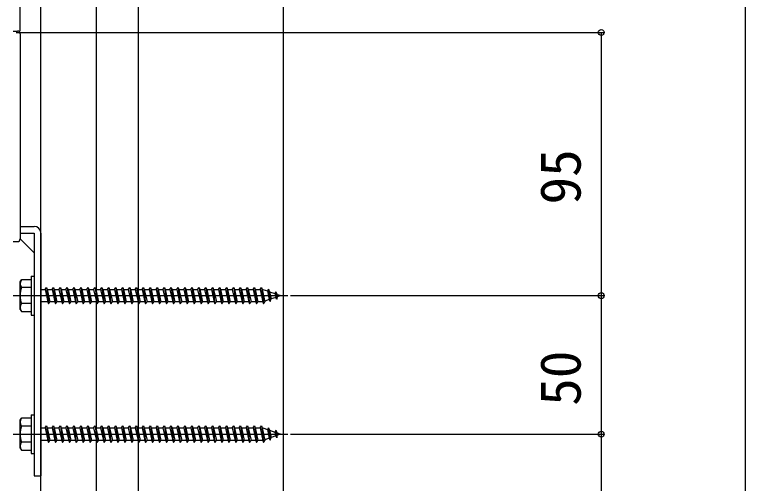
# Model space of a CAD drawing. Units: millimetres, scale not verified. Extents: x -875 to 875, y -1304 to 1296.
# Drawn here: x 611.5 to 875, y 771.5 to 940.7 of the extents above; entities that cross this region are included whole.
import ezdxf
from ezdxf.enums import TextEntityAlignment as Align

# ---------------------------------------------------------------- set-up
doc = ezdxf.new("R2010")
doc.units = ezdxf.units.MM
doc.header["$LTSCALE"] = 8
for name, color, linetype in [('0-4_YKK_12', 2, 'Continuous'), ('0-5_YKK_13', 4, 'Continuous'), ('0-6_YKK_D', 6, 'Continuous'), ('0-7_YKK_ZWAK', 7, 'Continuous'), ('0-8_YSS_K', 3, 'Continuous')]:
    doc.layers.add(name, color=color, linetype=linetype)
doc.styles.add('ＭＳ ゴシック', font='')
doc.styles.get('ＭＳ ゴシック').set_extended_font_data('MS Gothic')

msp = doc.modelspace()

# ---------------------------------------------------------------- linework, layer by layer
at = {"layer": '0-4_YKK_12'}
msp.add_line((708.502, 10.261), (708.502, 988.061), dxfattribs=at)
at = {"layer": '0-5_YKK_13'}
for p, q in [((611.002, 934.761), (612.502, 934.761)), ((613.502, 933.761), (613.502, 859.761)), ((613.502, 864.261), (618.502, 864.261)), ((621.002, 861.761), (621.002, 774.261)), ((613.502, 859.761), (618.502, 854.761)), ((611.002, 858.761), (612.502, 858.761)), ((617.502, 846.261), (617.502, 832.261)), ((617.502, 846.261), (618.502, 846.261)), ((618.502, 846.261), (618.502, 832.261)), ((613.502, 844.261), (613.935, 845.011)), ((613.502, 834.261), (613.502, 844.261)), ((617.502, 845.011), (613.933, 845.011)), ((617.502, 845.011), (617.502, 833.511)), ((617.502, 842.148), (613.949, 842.148)), ((621.002, 841.511), (622.502, 841.511)), ((623.002, 842.261), (623.752, 836.261)), ((623.252, 841.511), (624.252, 837.011)), ((623.252, 841.511), (625.002, 841.511)), ((625.002, 841.511), (625.502, 842.261)), ((625.002, 841.511), (626.002, 837.011)), ((625.502, 842.261), (626.252, 836.261)), ((625.502, 842.261), (625.752, 841.511)), ((625.752, 841.511), (626.752, 837.011)), ((625.752, 841.511), (627.502, 841.511)), ((628.002, 842.261), (628.752, 836.261)), ((628.252, 841.511), (630.002, 841.511)), ((628.252, 841.511), (629.252, 837.011)), ((630.502, 842.261), (631.252, 836.261)), ((630.752, 841.511), (632.502, 841.511)), ((630.752, 841.511), (631.752, 837.011)), ((633.002, 842.261), (633.752, 836.261)), ((633.252, 841.511), (635.002, 841.511)), ((633.252, 841.511), (634.252, 837.011)), ((635.502, 842.261), (636.252, 836.261)), ((635.752, 841.511), (637.502, 841.511)), ((635.752, 841.511), (636.752, 837.011)), ((638.002, 842.261), (638.752, 836.261)), ((638.252, 841.511), (640.002, 841.511)), ((638.252, 841.511), (639.252, 837.011)), ((640.502, 842.261), (641.252, 836.261)), ((640.752, 841.511), (642.502, 841.511)), ((640.752, 841.511), (641.752, 837.011)), ((643.002, 842.261), (643.752, 836.261)), ((643.252, 841.511), (645.002, 841.511)), ((643.252, 841.511), (644.252, 837.011)), ((645.502, 842.261), (646.252, 836.261)), ((645.752, 841.511), (647.502, 841.511)), ((645.752, 841.511), (646.752, 837.011)), ((648.002, 842.261), (648.752, 836.261)), ((648.252, 841.511), (650.002, 841.511)), ((648.252, 841.511), (649.252, 837.011)), ((650.502, 842.261), (651.252, 836.261)), ((650.752, 841.511), (652.502, 841.511)), ((650.752, 841.511), (651.752, 837.011)), ((653.002, 842.261), (653.752, 836.261)), ((653.252, 841.511), (655.002, 841.511)), ((653.252, 841.511), (654.252, 837.011)), ((655.502, 842.261), (656.252, 836.261)), ((655.752, 841.511), (657.502, 841.511)), ((655.752, 841.511), (656.752, 837.011)), ((658.002, 842.261), (658.752, 836.261)), ((658.252, 841.511), (659.252, 837.011)), ((660.502, 842.261), (661.252, 836.261)), ((660.752, 841.511), (662.502, 841.511)), ((660.752, 841.511), (661.752, 837.011)), ((663.002, 842.261), (663.752, 836.261)), ((663.252, 841.511), (664.252, 837.011)), ((665.502, 842.261), (666.252, 836.261)), ((665.752, 841.511), (667.502, 841.511)), ((665.752, 841.511), (666.752, 837.011)), ((668.002, 842.261), (668.752, 836.261)), ((668.252, 841.511), (669.252, 837.011)), ((670.502, 842.261), (671.252, 836.261)), ((670.752, 841.511), (672.502, 841.511)), ((670.752, 841.511), (671.752, 837.011)), ((673.002, 842.261), (673.752, 836.261)), ((673.252, 841.511), (674.252, 837.011)), ((675.502, 842.261), (676.252, 836.261)), ((675.752, 841.511), (677.502, 841.511)), ((675.752, 841.511), (676.752, 837.011)), ((678.002, 842.261), (678.752, 836.261)), ((678.252, 841.511), (679.252, 837.011)), ((680.502, 842.261), (681.252, 836.261)), ((680.752, 841.511), (682.502, 841.511)), ((680.752, 841.511), (681.752, 837.011)), ((683.002, 842.261), (683.752, 836.261)), ((683.252, 841.511), (684.252, 837.011)), ((685.502, 842.261), (686.252, 836.261)), ((685.752, 841.511), (687.502, 841.511)), ((685.752, 841.511), (686.752, 837.011)), ((688.002, 842.261), (688.752, 836.261)), ((688.252, 841.511), (689.252, 837.011)), ((690.502, 842.261), (691.252, 836.261)), ((690.752, 841.511), (692.502, 841.511)), ((690.752, 841.511), (691.752, 837.011)), ((693.002, 842.261), (693.752, 836.261)), ((693.252, 841.511), (695.002, 841.511)), ((693.252, 841.511), (694.252, 837.011)), ((695.502, 842.261), (696.252, 836.261)), ((695.752, 841.511), (696.752, 837.011)), ((695.752, 841.511), (697.502, 841.511)), ((698.002, 842.261), (698.752, 836.261)), ((698.252, 841.511), (699.252, 837.011)), ((698.252, 841.511), (700.002, 841.511)), ((700.502, 842.261), (701.252, 836.261)), ((700.752, 841.511), (700.968, 841.511)), ((700.752, 841.511), (701.752, 837.011)), ((700.968, 841.511), (702.63, 840.939)), ((703.088, 841.574), (702.63, 840.939)), ((702.63, 840.939), (703.322, 837.822)), ((703.088, 841.574), (703.442, 840.66)), ((703.088, 841.574), (703.643, 837.139)), ((703.442, 840.66), (705.337, 840.007)), ((703.442, 840.66), (704.019, 838.062)), ((705.701, 840.675), (705.337, 840.007)), ((705.701, 840.675), (706.149, 839.727)), ((705.701, 840.675), (706.04, 837.964)), ((611.002, 839.261), (710.002, 839.261)), ((703.643, 837.139), (704.019, 838.062)), ((705.645, 838.622), (704.019, 838.062)), ((705.337, 840.007), (705.645, 838.622)), ((706.04, 837.964), (705.645, 838.622)), ((706.04, 837.964), (706.341, 838.861)), ((706.149, 839.727), (707.502, 839.261)), ((706.149, 839.727), (706.341, 838.861)), ((707.502, 839.261), (706.341, 838.861)), ((617.502, 836.375), (613.949, 836.375)), ((623.502, 837.011), (621.002, 837.011)), ((626.002, 837.011), (624.252, 837.011)), ((626.002, 837.011), (626.252, 836.261)), ((626.252, 836.261), (626.752, 837.011)), ((628.502, 837.011), (626.752, 837.011)), ((631.002, 837.011), (629.252, 837.011)), ((633.502, 837.011), (631.752, 837.011)), ((636.002, 837.011), (634.252, 837.011)), ((638.502, 837.011), (636.752, 837.011)), ((641.002, 837.011), (639.252, 837.011)), ((643.502, 837.011), (641.752, 837.011)), ((646.002, 837.011), (644.252, 837.011)), ((648.502, 837.011), (646.752, 837.011)), ((651.002, 837.011), (649.252, 837.011)), ((653.502, 837.011), (651.752, 837.011)), ((656.002, 837.011), (654.252, 837.011)), ((658.502, 837.011), (656.752, 837.011)), ((661.002, 837.011), (659.252, 837.011)), ((663.502, 837.011), (661.752, 837.011)), ((666.002, 837.011), (664.252, 837.011)), ((668.502, 837.011), (666.752, 837.011)), ((671.002, 837.011), (669.252, 837.011)), ((673.502, 837.011), (671.752, 837.011)), ((676.002, 837.011), (674.252, 837.011)), ((678.502, 837.011), (676.752, 837.011)), ((681.002, 837.011), (679.252, 837.011)), ((683.502, 837.011), (681.752, 837.011)), ((686.002, 837.011), (684.252, 837.011)), ((688.502, 837.011), (686.752, 837.011)), ((691.002, 837.011), (689.252, 837.011)), ((693.502, 837.011), (691.752, 837.011)), ((696.002, 837.011), (694.252, 837.011)), ((698.502, 837.011), (696.752, 837.011)), ((700.968, 837.011), (699.252, 837.011)), ((701, 837.022), (700.968, 837.011)), ((703.322, 837.822), (701.697, 837.262)), ((703.643, 837.139), (703.322, 837.822)), ((613.502, 834.261), (613.935, 833.511)), ((613.933, 833.511), (617.502, 833.511)), ((617.502, 832.261), (618.502, 832.261)), ((617.502, 796.261), (617.502, 782.261)), ((617.502, 796.261), (618.502, 796.261)), ((618.502, 796.261), (618.502, 782.261)), ((613.502, 794.261), (613.935, 795.011)), ((613.502, 784.261), (613.502, 794.261)), ((617.502, 795.011), (613.933, 795.011)), ((617.502, 795.011), (617.502, 783.511)), ((617.502, 792.148), (613.949, 792.148)), ((621.002, 791.511), (622.502, 791.511)), ((623.002, 792.261), (623.752, 786.261)), ((623.252, 791.511), (624.252, 787.011)), ((623.252, 791.511), (625.002, 791.511)), ((625.002, 791.511), (625.502, 792.261)), ((625.002, 791.511), (626.002, 787.011)), ((625.502, 792.261), (626.252, 786.261)), ((625.502, 792.261), (625.752, 791.511)), ((625.752, 791.511), (626.752, 787.011)), ((625.752, 791.511), (627.502, 791.511)), ((628.002, 792.261), (628.752, 786.261)), ((628.252, 791.511), (630.002, 791.511)), ((628.252, 791.511), (629.252, 787.011)), ((630.502, 792.261), (631.252, 786.261)), ((630.752, 791.511), (632.502, 791.511)), ((630.752, 791.511), (631.752, 787.011)), ((633.002, 792.261), (633.752, 786.261)), ((633.252, 791.511), (635.002, 791.511)), ((633.252, 791.511), (634.252, 787.011)), ((635.502, 792.261), (636.252, 786.261)), ((635.752, 791.511), (637.502, 791.511)), ((635.752, 791.511), (636.752, 787.011)), ((638.002, 792.261), (638.752, 786.261)), ((638.252, 791.511), (640.002, 791.511)), ((638.252, 791.511), (639.252, 787.011)), ((640.502, 792.261), (641.252, 786.261)), ((640.752, 791.511), (642.502, 791.511)), ((640.752, 791.511), (641.752, 787.011)), ((643.002, 792.261), (643.752, 786.261)), ((643.252, 791.511), (645.002, 791.511)), ((643.252, 791.511), (644.252, 787.011)), ((645.502, 792.261), (646.252, 786.261)), ((645.752, 791.511), (647.502, 791.511)), ((645.752, 791.511), (646.752, 787.011)), ((648.002, 792.261), (648.752, 786.261)), ((648.252, 791.511), (650.002, 791.511)), ((648.252, 791.511), (649.252, 787.011)), ((650.502, 792.261), (651.252, 786.261)), ((650.752, 791.511), (652.502, 791.511)), ((650.752, 791.511), (651.752, 787.011)), ((653.002, 792.261), (653.752, 786.261)), ((653.252, 791.511), (655.002, 791.511)), ((653.252, 791.511), (654.252, 787.011)), ((655.502, 792.261), (656.252, 786.261)), ((655.752, 791.511), (657.502, 791.511)), ((655.752, 791.511), (656.752, 787.011)), ((658.002, 792.261), (658.752, 786.261)), ((658.252, 791.511), (659.252, 787.011)), ((660.502, 792.261), (661.252, 786.261)), ((660.752, 791.511), (662.502, 791.511)), ((660.752, 791.511), (661.752, 787.011)), ((663.002, 792.261), (663.752, 786.261)), ((663.252, 791.511), (664.252, 787.011)), ((665.502, 792.261), (666.252, 786.261)), ((665.752, 791.511), (667.502, 791.511)), ((665.752, 791.511), (666.752, 787.011)), ((668.002, 792.261), (668.752, 786.261)), ((668.252, 791.511), (669.252, 787.011)), ((670.502, 792.261), (671.252, 786.261)), ((670.752, 791.511), (672.502, 791.511)), ((670.752, 791.511), (671.752, 787.011)), ((673.002, 792.261), (673.752, 786.261)), ((673.252, 791.511), (674.252, 787.011)), ((675.502, 792.261), (676.252, 786.261)), ((675.752, 791.511), (677.502, 791.511)), ((675.752, 791.511), (676.752, 787.011)), ((678.002, 792.261), (678.752, 786.261)), ((678.252, 791.511), (679.252, 787.011)), ((680.502, 792.261), (681.252, 786.261)), ((680.752, 791.511), (682.502, 791.511)), ((680.752, 791.511), (681.752, 787.011)), ((683.002, 792.261), (683.752, 786.261)), ((683.252, 791.511), (684.252, 787.011)), ((685.502, 792.261), (686.252, 786.261)), ((685.752, 791.511), (687.502, 791.511)), ((685.752, 791.511), (686.752, 787.011)), ((688.002, 792.261), (688.752, 786.261)), ((688.252, 791.511), (689.252, 787.011)), ((690.502, 792.261), (691.252, 786.261)), ((690.752, 791.511), (692.502, 791.511)), ((690.752, 791.511), (691.752, 787.011)), ((693.002, 792.261), (693.752, 786.261)), ((693.252, 791.511), (695.002, 791.511)), ((693.252, 791.511), (694.252, 787.011)), ((695.502, 792.261), (696.252, 786.261)), ((695.752, 791.511), (696.752, 787.011)), ((695.752, 791.511), (697.502, 791.511)), ((698.002, 792.261), (698.752, 786.261)), ((698.252, 791.511), (699.252, 787.011)), ((698.252, 791.511), (700.002, 791.511)), ((700.502, 792.261), (701.252, 786.261)), ((700.752, 791.511), (700.968, 791.511)), ((700.752, 791.511), (701.752, 787.011)), ((700.968, 791.511), (702.63, 790.939)), ((703.088, 791.574), (702.63, 790.939)), ((702.63, 790.939), (703.322, 787.822)), ((703.088, 791.574), (703.442, 790.66)), ((703.088, 791.574), (703.643, 787.139)), ((703.442, 790.66), (705.337, 790.007)), ((703.442, 790.66), (704.019, 788.062)), ((705.701, 790.675), (705.337, 790.007)), ((705.701, 790.675), (706.149, 789.727)), ((705.701, 790.675), (706.04, 787.964)), ((611.002, 789.261), (710.002, 789.261)), ((703.643, 787.139), (704.019, 788.062)), ((705.645, 788.622), (704.019, 788.062)), ((705.337, 790.007), (705.645, 788.622)), ((706.04, 787.964), (705.645, 788.622)), ((706.04, 787.964), (706.341, 788.861)), ((706.149, 789.727), (707.502, 789.261)), ((706.149, 789.727), (706.341, 788.861)), ((707.502, 789.261), (706.341, 788.861)), ((617.502, 786.375), (613.949, 786.375)), ((623.502, 787.011), (621.002, 787.011)), ((626.002, 787.011), (624.252, 787.011)), ((626.002, 787.011), (626.252, 786.261)), ((626.252, 786.261), (626.752, 787.011)), ((628.502, 787.011), (626.752, 787.011)), ((631.002, 787.011), (629.252, 787.011)), ((633.502, 787.011), (631.752, 787.011)), ((636.002, 787.011), (634.252, 787.011)), ((638.502, 787.011), (636.752, 787.011)), ((641.002, 787.011), (639.252, 787.011)), ((643.502, 787.011), (641.752, 787.011)), ((646.002, 787.011), (644.252, 787.011)), ((648.502, 787.011), (646.752, 787.011)), ((651.002, 787.011), (649.252, 787.011)), ((653.502, 787.011), (651.752, 787.011)), ((656.002, 787.011), (654.252, 787.011)), ((658.502, 787.011), (656.752, 787.011)), ((661.002, 787.011), (659.252, 787.011)), ((663.502, 787.011), (661.752, 787.011)), ((666.002, 787.011), (664.252, 787.011)), ((668.502, 787.011), (666.752, 787.011)), ((671.002, 787.011), (669.252, 787.011)), ((673.502, 787.011), (671.752, 787.011)), ((676.002, 787.011), (674.252, 787.011)), ((678.502, 787.011), (676.752, 787.011)), ((681.002, 787.011), (679.252, 787.011)), ((683.502, 787.011), (681.752, 787.011)), ((686.002, 787.011), (684.252, 787.011)), ((688.502, 787.011), (686.752, 787.011)), ((691.002, 787.011), (689.252, 787.011)), ((693.502, 787.011), (691.752, 787.011)), ((696.002, 787.011), (694.252, 787.011)), ((698.502, 787.011), (696.752, 787.011)), ((700.968, 787.011), (699.252, 787.011)), ((701, 787.022), (700.968, 787.011)), ((703.322, 787.822), (701.697, 787.262)), ((703.643, 787.139), (703.322, 787.822)), ((613.502, 784.261), (613.935, 783.511)), ((613.933, 783.511), (617.502, 783.511)), ((617.502, 782.261), (618.502, 782.261)), ((618.502, 774.261), (621.002, 774.261))]:
    msp.add_line(p, q, dxfattribs=at)
for points in [[(613.502, 861.761), (618.502, 861.761), (618.502, 774.261)], [(622.502, 841.511), (623.002, 842.261), (623.252, 841.511)], [(622.502, 841.511), (623.502, 837.011), (623.752, 836.261), (624.252, 837.011)], [(627.502, 841.511), (628.002, 842.261), (628.252, 841.511)], [(627.502, 841.511), (628.502, 837.011), (628.752, 836.261), (629.252, 837.011)], [(630.002, 841.511), (630.502, 842.261), (630.752, 841.511)], [(630.002, 841.511), (631.002, 837.011), (631.252, 836.261), (631.752, 837.011)], [(632.502, 841.511), (633.002, 842.261), (633.252, 841.511)], [(632.502, 841.511), (633.502, 837.011), (633.752, 836.261), (634.252, 837.011)], [(635.002, 841.511), (635.502, 842.261), (635.752, 841.511)], [(635.002, 841.511), (636.002, 837.011), (636.252, 836.261), (636.752, 837.011)], [(637.502, 841.511), (638.002, 842.261), (638.252, 841.511)], [(637.502, 841.511), (638.502, 837.011), (638.752, 836.261), (639.252, 837.011)], [(640.002, 841.511), (640.502, 842.261), (640.752, 841.511)], [(640.002, 841.511), (641.002, 837.011), (641.252, 836.261), (641.752, 837.011)], [(642.502, 841.511), (643.002, 842.261), (643.252, 841.511)], [(642.502, 841.511), (643.502, 837.011), (643.752, 836.261), (644.252, 837.011)], [(645.002, 841.511), (645.502, 842.261), (645.752, 841.511)], [(645.002, 841.511), (646.002, 837.011), (646.252, 836.261), (646.752, 837.011)], [(647.502, 841.511), (648.002, 842.261), (648.252, 841.511)], [(647.502, 841.511), (648.502, 837.011), (648.752, 836.261), (649.252, 837.011)], [(650.002, 841.511), (650.502, 842.261), (650.752, 841.511)], [(650.002, 841.511), (651.002, 837.011), (651.252, 836.261), (651.752, 837.011)], [(652.502, 841.511), (653.002, 842.261), (653.252, 841.511)], [(652.502, 841.511), (653.502, 837.011), (653.752, 836.261), (654.252, 837.011)], [(655.002, 841.511), (655.502, 842.261), (655.752, 841.511)], [(655.002, 841.511), (656.002, 837.011), (656.252, 836.261), (656.752, 837.011)], [(657.502, 841.511), (658.002, 842.261), (658.252, 841.511)], [(657.502, 841.511), (658.502, 837.011), (658.752, 836.261), (659.252, 837.011)], [(658.252, 841.511), (660.002, 841.511), (660.502, 842.261), (660.752, 841.511)], [(660.002, 841.511), (661.002, 837.011), (661.252, 836.261), (661.752, 837.011)], [(662.502, 841.511), (663.002, 842.261), (663.252, 841.511)], [(662.502, 841.511), (663.502, 837.011), (663.752, 836.261), (664.252, 837.011)], [(663.252, 841.511), (665.002, 841.511), (665.502, 842.261), (665.752, 841.511)], [(665.002, 841.511), (666.002, 837.011), (666.252, 836.261), (666.752, 837.011)], [(667.502, 841.511), (668.002, 842.261), (668.252, 841.511)], [(667.502, 841.511), (668.502, 837.011), (668.752, 836.261), (669.252, 837.011)], [(668.252, 841.511), (670.002, 841.511), (670.502, 842.261), (670.752, 841.511)], [(670.002, 841.511), (671.002, 837.011), (671.252, 836.261), (671.752, 837.011)], [(672.502, 841.511), (673.002, 842.261), (673.252, 841.511)], [(672.502, 841.511), (673.502, 837.011), (673.752, 836.261), (674.252, 837.011)], [(673.252, 841.511), (675.002, 841.511), (675.502, 842.261), (675.752, 841.511)], [(675.002, 841.511), (676.002, 837.011), (676.252, 836.261), (676.752, 837.011)], [(677.502, 841.511), (678.002, 842.261), (678.252, 841.511)], [(677.502, 841.511), (678.502, 837.011), (678.752, 836.261), (679.252, 837.011)], [(678.252, 841.511), (680.002, 841.511), (680.502, 842.261), (680.752, 841.511)], [(680.002, 841.511), (681.002, 837.011), (681.252, 836.261), (681.752, 837.011)], [(682.502, 841.511), (683.002, 842.261), (683.252, 841.511)], [(682.502, 841.511), (683.502, 837.011), (683.752, 836.261), (684.252, 837.011)], [(683.252, 841.511), (685.002, 841.511), (685.502, 842.261), (685.752, 841.511)], [(685.002, 841.511), (686.002, 837.011), (686.252, 836.261), (686.752, 837.011)], [(687.502, 841.511), (688.002, 842.261), (688.252, 841.511)], [(687.502, 841.511), (688.502, 837.011), (688.752, 836.261), (689.252, 837.011)], [(688.252, 841.511), (690.002, 841.511), (690.502, 842.261), (690.752, 841.511)], [(690.002, 841.511), (691.002, 837.011), (691.252, 836.261), (691.752, 837.011)], [(692.502, 841.511), (693.002, 842.261), (693.252, 841.511)], [(692.502, 841.511), (693.502, 837.011), (693.752, 836.261), (694.252, 837.011)], [(695.002, 841.511), (695.502, 842.261), (695.752, 841.511)], [(695.002, 841.511), (696.002, 837.011), (696.252, 836.261), (696.752, 837.011)], [(697.502, 841.511), (698.002, 842.261), (698.252, 841.511)], [(697.502, 841.511), (698.502, 837.011), (698.752, 836.261), (699.252, 837.011)], [(700.002, 841.511), (700.502, 842.261), (700.752, 841.511)], [(700.002, 841.511), (701.002, 837.011), (701.252, 836.261), (701.752, 837.011)], [(622.502, 791.511), (623.002, 792.261), (623.252, 791.511)], [(622.502, 791.511), (623.502, 787.011), (623.752, 786.261), (624.252, 787.011)], [(627.502, 791.511), (628.002, 792.261), (628.252, 791.511)], [(627.502, 791.511), (628.502, 787.011), (628.752, 786.261), (629.252, 787.011)], [(630.002, 791.511), (630.502, 792.261), (630.752, 791.511)], [(630.002, 791.511), (631.002, 787.011), (631.252, 786.261), (631.752, 787.011)], [(632.502, 791.511), (633.002, 792.261), (633.252, 791.511)], [(632.502, 791.511), (633.502, 787.011), (633.752, 786.261), (634.252, 787.011)], [(635.002, 791.511), (635.502, 792.261), (635.752, 791.511)], [(635.002, 791.511), (636.002, 787.011), (636.252, 786.261), (636.752, 787.011)], [(637.502, 791.511), (638.002, 792.261), (638.252, 791.511)], [(637.502, 791.511), (638.502, 787.011), (638.752, 786.261), (639.252, 787.011)], [(640.002, 791.511), (640.502, 792.261), (640.752, 791.511)], [(640.002, 791.511), (641.002, 787.011), (641.252, 786.261), (641.752, 787.011)], [(642.502, 791.511), (643.002, 792.261), (643.252, 791.511)], [(642.502, 791.511), (643.502, 787.011), (643.752, 786.261), (644.252, 787.011)], [(645.002, 791.511), (645.502, 792.261), (645.752, 791.511)], [(645.002, 791.511), (646.002, 787.011), (646.252, 786.261), (646.752, 787.011)], [(647.502, 791.511), (648.002, 792.261), (648.252, 791.511)], [(647.502, 791.511), (648.502, 787.011), (648.752, 786.261), (649.252, 787.011)], [(650.002, 791.511), (650.502, 792.261), (650.752, 791.511)], [(650.002, 791.511), (651.002, 787.011), (651.252, 786.261), (651.752, 787.011)], [(652.502, 791.511), (653.002, 792.261), (653.252, 791.511)], [(652.502, 791.511), (653.502, 787.011), (653.752, 786.261), (654.252, 787.011)], [(655.002, 791.511), (655.502, 792.261), (655.752, 791.511)], [(655.002, 791.511), (656.002, 787.011), (656.252, 786.261), (656.752, 787.011)], [(657.502, 791.511), (658.002, 792.261), (658.252, 791.511)], [(657.502, 791.511), (658.502, 787.011), (658.752, 786.261), (659.252, 787.011)], [(658.252, 791.511), (660.002, 791.511), (660.502, 792.261), (660.752, 791.511)], [(660.002, 791.511), (661.002, 787.011), (661.252, 786.261), (661.752, 787.011)], [(662.502, 791.511), (663.002, 792.261), (663.252, 791.511)], [(662.502, 791.511), (663.502, 787.011), (663.752, 786.261), (664.252, 787.011)], [(663.252, 791.511), (665.002, 791.511), (665.502, 792.261), (665.752, 791.511)], [(665.002, 791.511), (666.002, 787.011), (666.252, 786.261), (666.752, 787.011)], [(667.502, 791.511), (668.002, 792.261), (668.252, 791.511)], [(667.502, 791.511), (668.502, 787.011), (668.752, 786.261), (669.252, 787.011)], [(668.252, 791.511), (670.002, 791.511), (670.502, 792.261), (670.752, 791.511)], [(670.002, 791.511), (671.002, 787.011), (671.252, 786.261), (671.752, 787.011)], [(672.502, 791.511), (673.002, 792.261), (673.252, 791.511)], [(672.502, 791.511), (673.502, 787.011), (673.752, 786.261), (674.252, 787.011)], [(673.252, 791.511), (675.002, 791.511), (675.502, 792.261), (675.752, 791.511)], [(675.002, 791.511), (676.002, 787.011), (676.252, 786.261), (676.752, 787.011)], [(677.502, 791.511), (678.002, 792.261), (678.252, 791.511)], [(677.502, 791.511), (678.502, 787.011), (678.752, 786.261), (679.252, 787.011)], [(678.252, 791.511), (680.002, 791.511), (680.502, 792.261), (680.752, 791.511)], [(680.002, 791.511), (681.002, 787.011), (681.252, 786.261), (681.752, 787.011)], [(682.502, 791.511), (683.002, 792.261), (683.252, 791.511)], [(682.502, 791.511), (683.502, 787.011), (683.752, 786.261), (684.252, 787.011)], [(683.252, 791.511), (685.002, 791.511), (685.502, 792.261), (685.752, 791.511)], [(685.002, 791.511), (686.002, 787.011), (686.252, 786.261), (686.752, 787.011)], [(687.502, 791.511), (688.002, 792.261), (688.252, 791.511)], [(687.502, 791.511), (688.502, 787.011), (688.752, 786.261), (689.252, 787.011)], [(688.252, 791.511), (690.002, 791.511), (690.502, 792.261), (690.752, 791.511)], [(690.002, 791.511), (691.002, 787.011), (691.252, 786.261), (691.752, 787.011)], [(692.502, 791.511), (693.002, 792.261), (693.252, 791.511)], [(692.502, 791.511), (693.502, 787.011), (693.752, 786.261), (694.252, 787.011)], [(695.002, 791.511), (695.502, 792.261), (695.752, 791.511)], [(695.002, 791.511), (696.002, 787.011), (696.252, 786.261), (696.752, 787.011)], [(697.502, 791.511), (698.002, 792.261), (698.252, 791.511)], [(697.502, 791.511), (698.502, 787.011), (698.752, 786.261), (699.252, 787.011)], [(700.002, 791.511), (700.502, 792.261), (700.752, 791.511)], [(700.002, 791.511), (701.002, 787.011), (701.252, 786.261), (701.752, 787.011)]]:
    msp.add_lwpolyline(points, dxfattribs=at)
for centre, radius, start, end in [((612.502, 933.761), 1, 0, 90), ((618.502, 861.761), 2.5, 0, 90), ((612.502, 859.761), 1, 270, 0), ((616.058, 843.591), 2.556, 146.25178, 214.38425), ((623.056, 839.261), 9.553, 162.41205, 197.58795), ((616.058, 834.931), 2.556, 145.61575, 213.74822), ((616.058, 793.591), 2.556, 146.25178, 214.38425), ((623.056, 789.261), 9.553, 162.41205, 197.58795), ((616.058, 784.931), 2.556, 145.61575, 213.74822)]:
    msp.add_arc(centre, radius, start, end, dxfattribs=at)
at = {"layer": '0-6_YKK_D'}
for p, q in [((613.502, 934.761), (613.502, 987.261)), ((612.002, 934.261), (824.002, 934.261)), ((823.002, 934.261), (823.002, 839.261)), ((711.002, 839.261), (824.002, 839.261)), ((711.002, 839.261), (824.002, 839.261)), ((823.002, 839.261), (823.002, 789.261)), ((711.002, 789.261), (824.002, 789.261)), ((711.002, 789.261), (824.002, 789.261)), ((823.002, 789.261), (823.002, 504.261))]:
    msp.add_line(p, q, dxfattribs=at)
for centre in [(823.002, 934.261), (823.002, 839.261), (823.002, 839.261), (823.002, 789.261), (823.002, 789.261)]:
    msp.add_circle(centre, 1.075, dxfattribs=at)
at = {"layer": '0-7_YKK_ZWAK'}
msp.add_lwpolyline([(-875, -1303.9), (875, -1303.9), (875, 1246.1)], dxfattribs=at)
at = {"layer": '0-8_YSS_K'}
for p, q in [((621.002, 544.04), (621.002, 988.061)), ((641.002, 551.152), (641.002, 988.061)), ((656.002, 988.061), (656.002, 589.761)), ((641.002, 551.152), (641.002, 836.932))]:
    msp.add_line(p, q, dxfattribs=at)

# ---------------------------------------------------------------- texts
at = {"layer": '0-6_YKK_D', "style": 'ＭＳ ゴシック'}
for s, p in [('95', (820.002, 872.159)), ('50', (820.002, 799.489))]:
    msp.add_text(s, height=14.66, rotation=90, dxfattribs=at).set_placement(p, align=Align.BOTTOM_LEFT)

doc.saveas('drawing.dxf')
